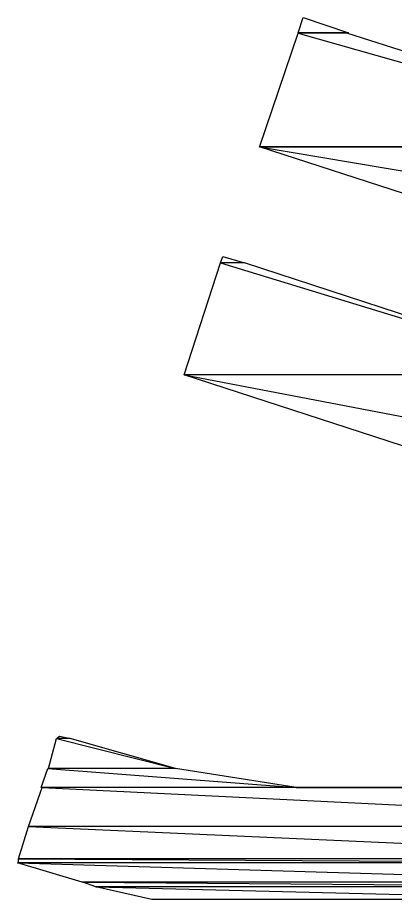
# Model space of a CAD drawing. Header units: millimetres. Extents: x 10 to 831, y 7 to 587.
# Drawn here: x 753.311 to 755.168, y 151.371 to 155.71 of the extents above; entities that cross this region are included whole.
import ezdxf

# ---------------------------------------------------------------- set-up
doc = ezdxf.new("R2010")
doc.units = ezdxf.units.MM
doc.layers.get('0').update_dxf_attribs({"linetype": 'CONTINUOUS'})

msp = doc.modelspace()

# ---------------------------------------------------------------- linework, layer by layer
at = {"color": 0}
for p, q in [((754.69, 155.636), (754.715, 155.71)), ((754.715, 155.71), (754.937, 155.636)), ((754.715, 155.71), (754.937, 155.636)), ((754.5, 155.073), (754.69, 155.634)), ((754.937, 155.636), (754.69, 155.636)), ((754.937, 155.636), (754.69, 155.636)), ((754.93, 155.634), (754.69, 155.634)), ((754.69, 155.634), (756.666, 155.073)), ((754.69, 155.634), (756.666, 155.073)), ((754.93, 155.634), (754.69, 155.634)), ((754.69, 155.634), (756.666, 155.073)), ((754.69, 155.634), (756.666, 155.073)), ((756.666, 155.073), (754.93, 155.634)), ((756.666, 155.073), (754.93, 155.634)), ((756.669, 155.075), (754.5, 155.075)), ((754.5, 155.075), (759.03, 154.302)), ((754.5, 155.075), (759.03, 154.302)), ((756.669, 155.075), (754.5, 155.075)), ((754.5, 155.075), (759.03, 154.302)), ((754.5, 155.075), (759.03, 154.302)), ((756.871, 154.302), (754.5, 155.075)), ((756.666, 155.073), (754.5, 155.073)), ((756.666, 155.073), (754.5, 155.073)), ((754.309, 154.503), (754.32, 154.535)), ((754.32, 154.535), (754.426, 154.503)), ((754.32, 154.535), (754.426, 154.503)), ((754.13, 153.952), (754.309, 154.503)), ((754.426, 154.503), (754.309, 154.503)), ((754.426, 154.503), (754.309, 154.503)), ((754.426, 154.503), (754.309, 154.503)), ((754.309, 154.503), (756.109, 153.952)), ((754.309, 154.503), (756.109, 153.952)), ((754.426, 154.503), (754.309, 154.503)), ((754.309, 154.503), (756.109, 153.952)), ((754.309, 154.503), (756.109, 153.952)), ((756.109, 153.952), (754.426, 154.503)), ((756.109, 153.952), (754.426, 154.503)), ((756.109, 153.952), (754.13, 153.952)), ((756.109, 153.952), (754.13, 153.952)), ((756.109, 153.952), (754.13, 153.952)), ((754.13, 153.952), (758.934, 153.031)), ((754.13, 153.952), (758.934, 153.031)), ((756.109, 153.952), (754.13, 153.952)), ((754.13, 153.952), (758.934, 153.031)), ((754.13, 153.952), (758.934, 153.031)), ((756.955, 153.031), (754.13, 153.952)), ((753.502, 152.163), (753.516, 152.174)), ((753.516, 152.174), (753.569, 152.163)), ((753.516, 152.174), (753.569, 152.163)), ((753.463, 152.015), (753.502, 152.163)), ((753.569, 152.163), (753.502, 152.163)), ((753.569, 152.163), (753.502, 152.163)), ((753.569, 152.163), (753.502, 152.163)), ((753.502, 152.163), (754.087, 152.015)), ((753.502, 152.163), (754.087, 152.015)), ((753.569, 152.163), (753.502, 152.163)), ((753.502, 152.163), (754.087, 152.015)), ((753.502, 152.163), (754.087, 152.015)), ((754.087, 152.015), (753.569, 152.163)), ((754.087, 152.015), (753.569, 152.163)), ((753.427, 151.921), (753.459, 152.015)), ((754.087, 152.015), (753.459, 152.015)), ((753.459, 152.015), (754.68, 151.921)), ((753.459, 152.015), (754.68, 151.921)), ((754.087, 152.015), (753.459, 152.015)), ((753.459, 152.015), (754.68, 151.921)), ((753.459, 152.015), (754.68, 151.921)), ((754.087, 152.015), (753.463, 152.015)), ((754.087, 152.015), (753.463, 152.015)), ((754.68, 151.921), (754.087, 152.015)), ((754.68, 151.921), (754.087, 152.015)), ((753.364, 151.729), (753.431, 151.921)), ((754.68, 151.921), (753.427, 151.921)), ((754.68, 151.921), (753.427, 151.921)), ((757.675, 151.921), (753.431, 151.921)), ((753.431, 151.921), (757.326, 151.729)), ((753.431, 151.921), (757.326, 151.729)), ((757.675, 151.921), (753.431, 151.921)), ((753.431, 151.921), (757.326, 151.729)), ((753.431, 151.921), (757.326, 151.729)), ((755.325, 151.921), (754.68, 151.921)), ((755.325, 151.921), (754.68, 151.921)), ((754.68, 151.921), (757.675, 151.921)), ((753.315, 151.57), (753.364, 151.729)), ((757.326, 151.729), (753.364, 151.729)), ((757.326, 151.729), (753.364, 151.729)), ((757.322, 151.729), (753.364, 151.729)), ((753.364, 151.729), (756.941, 151.57)), ((753.364, 151.729), (756.941, 151.57)), ((757.322, 151.729), (753.364, 151.729)), ((753.364, 151.729), (756.941, 151.57)), ((753.364, 151.729), (756.941, 151.57)), ((756.941, 151.57), (753.315, 151.57)), ((756.941, 151.57), (753.315, 151.57)), ((756.945, 151.57), (753.315, 151.57)), ((753.315, 151.57), (756.86, 151.55)), ((753.315, 151.57), (756.86, 151.55)), ((756.945, 151.57), (753.315, 151.57)), ((753.315, 151.57), (756.86, 151.55)), ((753.315, 151.57), (756.86, 151.55)), ((753.315, 151.55), (753.315, 151.57)), ((756.856, 151.55), (753.311, 151.55)), ((753.311, 151.55), (756.543, 151.455)), ((753.311, 151.55), (756.543, 151.455)), ((756.856, 151.55), (753.311, 151.55)), ((753.311, 151.55), (756.543, 151.455)), ((753.311, 151.55), (756.543, 151.455)), ((753.629, 151.455), (753.311, 151.55)), ((756.86, 151.55), (753.315, 151.55)), ((756.86, 151.55), (753.315, 151.55)), ((756.543, 151.455), (753.629, 151.455)), ((756.543, 151.455), (753.629, 151.455)), ((756.543, 151.455), (753.632, 151.455)), ((753.632, 151.455), (756.426, 151.433)), ((753.632, 151.455), (756.426, 151.433)), ((756.543, 151.455), (753.632, 151.455)), ((753.632, 151.455), (756.426, 151.433)), ((753.632, 151.455), (756.426, 151.433)), ((753.696, 151.433), (753.632, 151.455)), ((756.426, 151.433), (753.696, 151.433)), ((756.426, 151.433), (753.696, 151.433)), ((756.426, 151.433), (753.696, 151.433)), ((753.696, 151.433), (756.13, 151.371)), ((753.696, 151.433), (756.13, 151.371)), ((756.426, 151.433), (753.696, 151.433)), ((753.696, 151.433), (756.13, 151.371)), ((753.696, 151.433), (756.13, 151.371)), ((753.971, 151.371), (753.696, 151.433)), ((756.13, 151.371), (753.971, 151.371)), ((756.13, 151.371), (753.971, 151.371))]:
    msp.add_line(p, q, dxfattribs=at)

doc.saveas('drawing.dxf')
